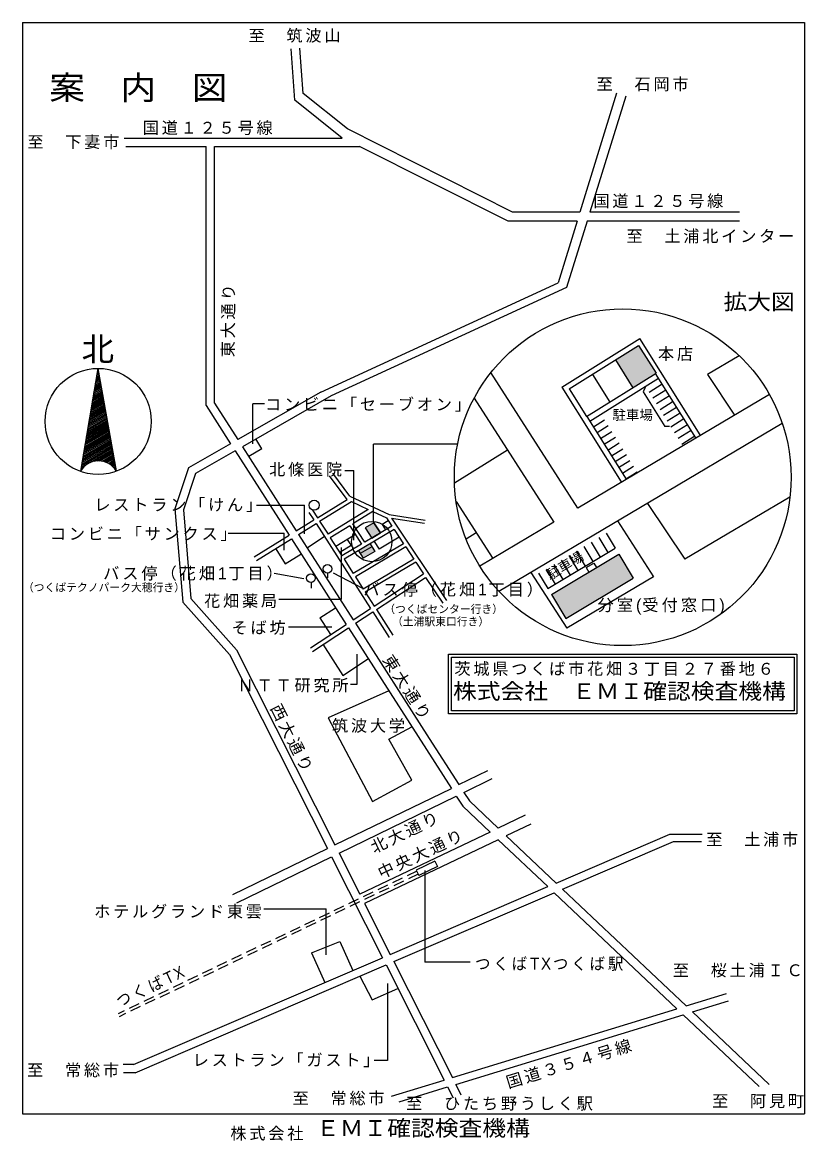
# Model space of a CAD drawing. Units: millimetres on the paper, with parts at other scales. Extents: x -967 to 57103, y -802 to 50048.
# Drawn here: x -91.7 to 53.1, y -104 to 103 of the extents above; entities that cross this region are included whole.
import ezdxf
from ezdxf.enums import TextEntityAlignment as Align

# ---------------------------------------------------------------- set-up
doc = ezdxf.new("R2010")
doc.units = ezdxf.units.MM
doc.linetypes.add('DASHED2', pattern=[3, 2, -1])
for name, color, linetype in [('0-0', 3, 'Continuous'), ('0-1', 3, 'Continuous'), ('1-0', 7, 'Continuous')]:
    doc.layers.add(name, color=color, linetype=linetype)
doc.styles.add('HG丸ｺﾞｼｯｸM-PRO', font='')
doc.styles.add('ＭＳ ゴシック', font='')
doc.styles.get('HG丸ｺﾞｼｯｸM-PRO').set_extended_font_data('HG丸ｺﾞｼｯｸM-PRO')
doc.styles.get('ＭＳ ゴシック').set_extended_font_data('MS Gothic')

msp = doc.modelspace()

# ---------------------------------------------------------------- linework, layer by layer
at = {"layer": '0-0'}
for p, q in [((-72.832, 81.596), (-32.475, 81.596)), ((-72.508, 80.041), (-57.68, 80.041)), ((-56.12, 80.041), (-29.256, 80.041)), ((-36.435, 34.562), (-51.801, 25.749)), ((-34.502, 33.878), (-50.961, 24.438)), ((-57.68, 32.041), (-53.152, 24.975)), ((-56.12, 32.489), (-51.801, 25.749)), ((-53.152, 24.975), (-60.921, 20.519)), ((-26.715, 10.575), (-26.715, 24.925)), ((-11.106, 24.925), (-26.715, 24.925)), ((-52.312, 23.664), (-59.633, 19.465)), ((-52.312, 23.664), (-42.305, 8.048)), ((-47.327, 24.026), (-49.791, 22.612)), ((-60.921, 20.519), (-63.441, 12.957)), ((-31.063, 15.302), (-34.189, 19.536)), ((-31.063, 15.302), (-23.768, 11.857)), ((-63.441, 12.957), (-62.001, -4.327)), ((-37.979, 12.687), (-37.075, 11.281)), ((-27.658, 12.834), (-35.108, 8.222)), ((-26.82, 12.439), (-30.488, 10.168)), ((-26.82, 12.439), (-24.295, 11.246)), ((-38.633, 12.266), (-37.736, 10.872)), ((-36.654, 10.627), (-35.108, 8.222)), ((-26.617, 10.361), (-25.407, 8.478)), ((-23.955, 10.736), (-25.104, 10.055)), ((-24.295, 11.246), (-23.287, 9.734)), ((-23.336, 11.21), (-13.162, -4.051)), ((-40.563, 8.211), (-37.316, 10.218)), ((-37.316, 10.218), (-27.213, -5.498)), ((-31.079, 9.802), (-34.688, 7.568)), ((-22.855, 9.086), (-32.13, 3.59)), ((-23.287, 9.734), (-28.305, 6.76)), ((-25.104, 10.055), (-24.436, 9.053)), ((-22.855, 9.086), (-21.101, 6.455)), ((-48.781, 4.045), (-42.305, 8.048)), ((-40.563, 8.211), (-30.43, -7.602)), ((-34.688, 7.568), (-32.551, 4.244)), ((-28.898, 6.409), (-32.551, 4.244)), ((-21.101, 6.455), (-30.422, 0.932)), ((-20.712, 5.871), (-30.043, 0.342)), ((-26.997, 5.929), (-29.134, 4.663)), ((-26.438, 5.06), (-28.576, 3.794)), ((-32.13, 3.59), (-30.422, 0.932)), ((-18.829, 3.047), (-28.208, -2.511)), ((-18.829, 3.047), (-17.407, 0.914)), ((-30.043, 0.342), (-28.577, -1.938)), ((-26.146, -5.729), (-17.029, 0.231)), ((-17.029, 0.231), (-13.87, -4.507)), ((-60.494, -3.681), (-52.062, -13.167)), ((-62.001, -4.327), (-53.359, -14.049)), ((-36.593, -7.267), (-33.731, -5.396)), ((-30.43, -7.602), (-27.213, -5.498)), ((-26.146, -5.729), (-23.112, -10.448)), ((-30.011, -8.257), (-16.352, -29.573)), ((-38.371, -12.794), (-31.732, -8.453)), ((-37.962, -13.456), (-31.313, -9.108)), ((-31.313, -9.108), (-12.274, -38.82)), ((-53.359, -14.049), (-35.229, -49.979)), ((-52.062, -13.167), (-33.83, -49.299)), ((-16.352, -29.573), (-10.865, -38.135)), ((-11.356, -40.253), (-10.15, -42.135)), ((-9.947, -39.568), (-8.943, -41.136)), ((-3.598, -46.194), (-8.943, -41.136)), ((-5.102, -46.912), (-10.15, -42.135)), ((7.136, -56.353), (-2.103, -47.609)), ((5.58, -57.022), (-3.607, -48.327)), ((-34.468, -51.488), (-25.038, -70.177)), ((-33.069, -50.808), (-29.225, -58.425)), ((31.188, -79.117), (8.32, -57.473)), ((29.479, -79.641), (6.764, -58.142)), ((-28.36, -60.141), (-23.606, -69.562)), ((-24.362, -71.515), (-13.598, -92.848)), ((-22.931, -70.9), (-12.09, -92.385)), ((44.685, -94.032), (30.636, -80.735)), ((46.57, -93.675), (32.344, -80.211)), ((-12.965, -94.103), (-11.947, -96.119)), ((-11.456, -93.64), (-10.486, -95.563))]:
    msp.add_line(p, q, dxfattribs=at)
at = {"layer": '0-0', "color": 4}
for p, q in [((-77.712, 38.95), (-80.927, 19.913)), ((-78.037, 37.025), (-77.429, 37.376)), ((-77.986, 37.323), (-77.473, 37.62)), ((-77.936, 37.622), (-77.517, 37.864)), ((-77.886, 37.92), (-77.56, 38.108)), ((-77.835, 38.219), (-77.604, 38.352)), ((-77.785, 38.517), (-77.648, 38.596)), ((-77.734, 38.816), (-77.692, 38.84)), ((-77.712, 38.95), (-74.298, 19.948)), ((-78.44, 34.637), (-77.078, 35.423)), ((-78.39, 34.935), (-77.122, 35.667)), ((-78.339, 35.234), (-77.166, 35.911)), ((-78.289, 35.532), (-77.21, 36.155)), ((-78.238, 35.831), (-77.254, 36.399)), ((-78.188, 36.129), (-77.297, 36.644)), ((-78.138, 36.428), (-77.341, 36.888)), ((-78.087, 36.726), (-77.385, 37.132)), ((-78.894, 31.951), (-76.683, 33.227)), ((-78.843, 32.249), (-76.727, 33.471)), ((-78.793, 32.548), (-76.771, 33.715)), ((-78.742, 32.846), (-76.815, 33.959)), ((-78.692, 33.145), (-76.859, 34.203)), ((-78.642, 33.443), (-76.903, 34.447)), ((-78.591, 33.742), (-76.947, 34.691)), ((-78.541, 34.04), (-76.99, 34.935)), ((-78.49, 34.338), (-77.034, 35.179)), ((-79.297, 29.563), (-76.333, 31.274)), ((-79.247, 29.861), (-76.377, 31.518)), ((-79.196, 30.16), (-76.42, 31.762)), ((-79.146, 30.458), (-76.464, 32.006)), ((-79.095, 30.757), (-76.508, 32.251)), ((-79.045, 31.055), (-76.552, 32.495)), ((-78.994, 31.354), (-76.596, 32.739)), ((-78.944, 31.652), (-76.64, 32.983)), ((-79.751, 26.877), (-75.938, 29.078)), ((-79.7, 27.175), (-75.982, 29.322)), ((-79.65, 27.474), (-76.026, 29.566)), ((-79.599, 27.772), (-76.07, 29.81)), ((-79.549, 28.071), (-76.113, 30.054)), ((-79.499, 28.369), (-76.157, 30.298)), ((-79.448, 28.668), (-76.201, 30.542)), ((-79.398, 28.966), (-76.245, 30.786)), ((-79.347, 29.264), (-76.289, 31.03)), ((-80.154, 24.489), (-75.587, 27.125)), ((-80.103, 24.787), (-75.631, 27.369)), ((-80.053, 25.086), (-75.675, 27.614)), ((-80.003, 25.384), (-75.719, 27.858)), ((-79.952, 25.683), (-75.763, 28.102)), ((-79.902, 25.981), (-75.806, 28.346)), ((-79.851, 26.28), (-75.85, 28.59)), ((-79.801, 26.578), (-75.894, 28.834)), ((-80.607, 21.803), (-75.193, 24.929)), ((-80.557, 22.101), (-75.236, 25.173)), ((-80.507, 22.4), (-75.28, 25.417)), ((-80.456, 22.698), (-75.324, 25.661)), ((-80.406, 22.996), (-75.368, 25.905)), ((-80.355, 23.295), (-75.412, 26.149)), ((-80.305, 23.593), (-75.456, 26.393)), ((-80.255, 23.892), (-75.499, 26.637)), ((-80.204, 24.19), (-75.543, 26.881)), ((-80.809, 20.609), (-75.017, 23.953)), ((-80.759, 20.907), (-75.061, 24.197)), ((-80.708, 21.206), (-75.105, 24.441)), ((-80.658, 21.504), (-75.149, 24.685)), ((-78.377, 21.743), (-74.973, 23.709)), ((-77.781, 21.818), (-74.929, 23.465)), ((-77.325, 21.812), (-74.886, 23.221)), ((-76.94, 21.765), (-74.842, 22.976)), ((-76.603, 21.69), (-74.798, 22.732)), ((-76.3, 21.596), (-74.754, 22.488)), ((-76.026, 21.485), (-74.71, 22.244)), ((-75.774, 21.361), (-74.666, 22)), ((-75.542, 21.225), (-74.622, 21.756)), ((-75.328, 21.079), (-74.579, 21.512)), ((-75.13, 20.924), (-74.535, 21.268)), ((-74.947, 20.761), (-74.491, 21.024)), ((-74.778, 20.589), (-74.447, 20.78)), ((-80.91, 20.012), (-80.842, 20.051)), ((-80.86, 20.31), (-80.48, 20.529)), ((-74.622, 20.41), (-74.403, 20.536)), ((-74.478, 20.223), (-74.359, 20.292)), ((-74.348, 20.029), (-74.316, 20.048))]:
    msp.add_line(p, q, dxfattribs=at)
at = {"layer": '0-0'}
for points in [[(-50.961, 24.438), (-40.982, 8.866), (-37.736, 10.872)], [(-59.633, 19.465), (-61.865, 12.768), (-60.494, -3.681)], [(-37.075, 11.281), (-31.572, 14.683), (-34.814, 19.075)], [(-36.654, 10.627), (-30.734, 14.287), (-27.658, 12.834)], [(-26.617, 10.361), (-28.233, 9.403), (-27.023, 7.52)], [(-48.372, 3.383), (-41.886, 7.393), (-31.732, -8.453)], [(-20.712, 5.871), (-19.207, 3.614), (-28.577, -1.938)], [(-28.208, -2.511), (-26.562, -5.072), (-17.407, 0.914)], [(-30.011, -8.257), (-26.797, -6.155), (-23.766, -10.868)], [(-36.038, -12.135), (-32.347, -17.896), (-27.597, -14.79)]]:
    msp.add_lwpolyline(points, dxfattribs=at)
at = {"layer": '0-0', "color": 4}
msp.add_circle((-77.66, 29.127), 9.823, dxfattribs=at)
msp.add_arc((-77.602, 17.972), 3.85, 30.87576, 149.72435, dxfattribs=at)
at = {"layer": '0-1', "color": 5}
for p, q in [((-91.689, 103.012), (53.13, 103.012)), ((-91.689, 103.012), (-91.689, -99.098)), ((53.13, 103.012), (53.13, -99.098)), ((-91.689, -99.098), (53.13, -99.098))]:
    msp.add_line(p, q, dxfattribs=at)
at = {"layer": '0-1'}
for p, q in [((-41.225, 88.596), (-41.956, 98.094)), ((-39.692, 89.854), (-40.336, 98.219)), ((-31.513, 83.311), (-39.692, 89.854)), ((18.331, 89.88), (11.532, 67.896)), ((20.025, 89.356), (13.388, 67.896)), ((-32.475, 81.596), (-41.225, 88.596)), ((-0.923, 67.896), (-31.513, 83.311)), ((-1.772, 66.191), (-29.256, 80.041)), ((11.532, 67.896), (-0.923, 67.896)), ((41.091, 67.896), (13.388, 67.896)), ((11.004, 66.191), (-1.772, 66.191)), ((11.004, 66.191), (7.473, 54.771)), ((12.86, 66.191), (9.069, 53.932)), ((41.091, 66.191), (12.86, 66.191)), ((9.069, 53.932), (-34.502, 33.878)), ((41.033, 41.281), (35.137, 37.787)), ((11.134, 13.077), (-4.949, 38.176)), ((35.137, 37.787), (40.148, 30.27)), ((-8.076, 33.403), (6.686, 10.441)), ((46.607, 34.098), (11.134, 13.077)), ((48.997, 28.735), (-3.461, -2.351)), ((-1.891, 23.782), (-11.699, 17.71)), ((-32.008, 20.041), (-30.341, 20.041)), ((-30.341, 7.121), (-30.341, 20.041)), ((50.414, 15.127), (30.952, 3.594)), ((-11.392, 14.287), (-4.615, 3.745)), ((24.047, 13.95), (30.952, 3.594)), ((-23.768, 11.857), (-17.132, 10.841)), ((-23.336, 11.21), (-17.219, 10.272)), ((6.686, 10.441), (-7.017, 2.321)), ((18.462, 10.701), (25.132, 0.324)), ((-31.079, 9.802), (-28.898, 6.409)), ((-28.305, 6.76), (-30.488, 10.168)), ((-7.651, 8.468), (-9.528, 7.305)), ((-30.041, 8.188), (-33.65, 5.954)), ((-31.53, 7.266), (-30.405, 5.516)), ((-27.328, 6.444), (-26.438, 5.06)), ((-26.583, 6.877), (-25.662, 5.496)), ((-21.935, 7.705), (-25.662, 5.496)), ((-44.793, 5.53), (-43.025, 2.77)), ((-43.025, 2.77), (-40.133, 4.558)), ((-30.809, 6.146), (-32.93, 4.833)), ((-29.472, 5.189), (-28.576, 3.794)), ((2.461, 1.158), (9.103, -9.174)), ((25.132, 0.324), (9.103, -9.174)), ((-32.672, -3.855), (-44.233, -3.855)), ((-36.593, -7.267), (-34.639, -10.316)), ((-23.846, -20.761), (-35.103, -25.764)), ((-23.852, -29.717), (-19.58, -27.417)), ((-10.865, -38.135), (-5.521, -35.537)), ((-9.947, -39.568), (-4.716, -37.025)), ((-33.83, -49.299), (-12.274, -38.82)), ((-33.069, -50.808), (-11.356, -40.253)), ((1.406, -43.806), (-3.598, -46.194)), ((2.425, -45.448), (-2.103, -47.609)), ((-5.102, -46.912), (-29.225, -58.425)), ((7.136, -56.353), (28.153, -47.323)), ((28.153, -47.323), (34.171, -47.323)), ((-3.607, -48.327), (-28.36, -60.141)), ((8.32, -57.473), (28.828, -48.662)), ((28.828, -48.662), (34.04, -48.662)), ((-52.751, -58.496), (-35.229, -49.979)), ((-52.014, -60.017), (-34.468, -51.488)), ((-23.606, -69.562), (5.58, -57.022)), ((-22.931, -70.9), (6.764, -58.142)), ((-38.144, -69.247), (-32.943, -67.167)), ((-71.095, -89.965), (-25.038, -70.177)), ((-38.144, -69.247), (-35.67, -74.745)), ((-70.792, -91.464), (-24.362, -71.515)), ((31.188, -79.117), (38.647, -76.83)), ((32.344, -80.211), (39.053, -78.154)), ((-12.09, -92.385), (29.479, -79.641)), ((-11.456, -93.64), (30.636, -80.735)), ((-71.095, -89.965), (-73.004, -89.965)), ((-70.792, -91.464), (-72.961, -91.464)), ((-23.331, -95.832), (-13.598, -92.848)), ((-21.941, -96.855), (-12.965, -94.103))]:
    msp.add_line(p, q, dxfattribs=at)
at = {"layer": '0-1', "color": 7}
msp.add_lwpolyline([(-28.233, 9.403), (-27.023, 7.52), (-25.407, 8.478), (-26.617, 10.361)], close=True, dxfattribs=at)
at = {"layer": '0-1'}
msp.add_lwpolyline([(-35.103, -25.764), (-26.893, -41.272), (-19.595, -37.319), (-23.852, -29.717)], dxfattribs=at)
for centre, radius in [((19.456, 18.782), 31.173), ((-37.674, 13.595), 0.932), ((-27.001, 6.882), 3.735)]:
    msp.add_circle(centre, radius, dxfattribs=at)
at = {"layer": '0-1', "color": 1}
for points in [[(-25.407, 8.478), (-26.617, 10.361), (-27.023, 7.52), (-28.233, 9.403)], [(-29.461, 5.171), (-28.57, 3.797), (-27.328, 6.444), (-26.438, 5.06)]]:
    msp.add_solid(points, dxfattribs=at)
at = {"layer": '1-0', "color": 3}
for p, q in [((-57.68, 32.041), (-57.68, 80.041)), ((-56.12, 32.489), (-56.12, 80.041)), ((-36.435, 34.562), (7.473, 54.771)), ((-46.871, 32.359), (-49.016, 32.359)), ((-49.016, 24.959), (-49.016, 32.359)), ((-47.327, 24.026), (-48.453, 25.877)), ((-48.362, 13.594), (-39.461, 13.594)), ((-39.461, 8.314), (-39.461, 13.594)), ((-53.592, 8.414), (-43.233, 8.414)), ((-43.233, 5.297), (-43.233, 8.414)), ((-35.757, 7.793), (-38.943, 5.684)), ((-32.672, 5.799), (-32.672, -3.855)), ((-45.065, 1.042), (-39.584, 0.045)), ((-28.682, -1.823), (-34.102, 1.042)), ((-42.428, -8.935), (-34.382, -8.935)), ((-29.729, -19.548), (-29.729, -13.953)), ((-12.772, -25.014), (-12.772, -13.989)), ((-12.772, -13.989), (51.711, -13.989)), ((-30.94, -19.548), (-29.729, -19.548)), ((-15.338, -52.317), (-18.773, -53.957)), ((-18.773, -53.957), (-18.294, -54.959)), ((-17.188, -54.023), (-17.188, -71.031)), ((-47.009, -61.148), (-35.46, -61.148)), ((-35.46, -69.652), (-35.46, -61.148)), ((-32.943, -67.167), (-30.532, -72.537)), ((-8.799, -71.031), (-17.188, -71.031)), ((-24.083, -74.939), (-24.083, -89.189)), ((-24.083, -89.189), (-26.554, -89.189))]:
    msp.add_line(p, q, dxfattribs=at)
at = {"layer": '1-0', "color": 2}
for p, q in [((8.203, 35.457), (22.646, 44.482)), ((33.814, 26.61), (22.646, 44.482)), ((9.542, 35.148), (22.402, 43.183)), ((22.402, 43.183), (25.616, 38.039)), ((18.115, 40.505), (21.329, 35.361)), ((13.829, 37.826), (17.043, 32.683)), ((8.203, 35.457), (19.17, 17.906)), ((8.916, -7.381), (21.414, 0.128)), ((6.246, -2.938), (8.916, -7.381)), ((-12.238, -24.479), (-12.238, -14.524))]:
    msp.add_line(p, q, dxfattribs=at)
at = {"layer": '1-0'}
for p, q in [((32.99, 26.095), (25.551, 37.999)), ((13.356, 29.187), (26.087, 37.142)), ((24.352, 34.568), (26.757, 36.07)), ((25.022, 33.496), (27.426, 34.999)), ((25.692, 32.425), (28.096, 33.927)), ((26.361, 31.353), (28.765, 32.856)), ((27.031, 30.282), (29.435, 31.784)), ((12.821, 30.044), (20.072, 18.44)), ((14.026, 28.115), (16.105, 29.414)), ((27.7, 29.21), (30.105, 30.712)), ((28.37, 28.138), (30.774, 29.641)), ((14.696, 27.044), (16.775, 28.343)), ((15.365, 25.972), (17.444, 27.271)), ((28.088, 28.17), (27.276, 28.196)), ((29.04, 27.067), (31.444, 28.569)), ((29.709, 25.995), (32.113, 27.498)), ((16.035, 24.901), (18.114, 26.2)), ((16.705, 23.829), (18.783, 25.128)), ((30.379, 24.924), (32.783, 26.426)), ((17.374, 22.757), (19.453, 24.057)), ((18.044, 21.686), (20.123, 22.985)), ((18.649, 20.574), (20.792, 21.913)), ((19.383, 19.543), (21.462, 20.842)), ((16.407, 8.46), (18.076, 5.682)), ((13.63, 6.791), (15.299, 4.014)), ((15.019, 7.625), (16.688, 4.848)), ((5.579, -1.827), (18.076, 5.682)), ((9.464, 4.288), (11.133, 1.51)), ((10.853, 5.122), (12.522, 2.345)), ((12.242, 5.956), (13.91, 3.179)), ((6.687, 2.619), (8.356, -0.158)), ((8.076, 3.453), (9.745, 0.676)), ((12.689, 2.067), (14.077, 2.901)), ((14.077, 2.901), (14.578, 2.068)), ((-35.212, 1.051), (-35.212, 0.152)), ((3.852, 1.047), (5.579, -1.827)), ((3.91, 0.95), (3.959, 0.869)), ((5.299, 1.785), (6.967, -0.993)), ((12.689, 2.067), (13.189, 1.234)), ((-38.226, -0.709), (-38.226, -1.739))]:
    msp.add_line(p, q, dxfattribs=at)
at = {"layer": '1-0', "color": 3, "linetype": 'DASHED2'}
for p, q in [((-18.674, -54.165), (-73.976, -80.559)), ((-18.424, -54.688), (-73.769, -81.102))]:
    msp.add_line(p, q, dxfattribs=at)
at = {"layer": '1-0', "color": 2}
for points in [[(9.542, 35.148), (12.757, 30.004), (25.616, 38.039)], [(6.246, -2.938), (18.744, 4.571), (21.414, 0.128)], [(-12.238, -14.524), (51.176, -14.524), (51.176, -24.479), (-12.238, -24.479)]]:
    msp.add_lwpolyline(points, dxfattribs=at)
at = {"layer": '1-0'}
for points in [[(23.627, 35.379), (23.266, 34.615), (27.276, 28.196)], [(20.053, 18.471), (21.237, 19.211), (22.131, 19.77)]]:
    msp.add_lwpolyline(points, dxfattribs=at)
at = {"layer": '1-0', "color": 3}
for points in [[(51.711, -13.989), (51.711, -25.014), (-12.772, -25.014)], [(-15.338, -52.317), (-14.86, -53.32), (-18.294, -54.959)], [(-29.229, -73.606), (-26.913, -78), (-22.17, -75.86)]]:
    msp.add_lwpolyline(points, dxfattribs=at)
at = {"layer": '1-0'}
for centre, radius in [((-35.193, 1.837), 0.782), ((-38.264, 0.096), 0.8)]:
    msp.add_circle(centre, radius, dxfattribs=at)
at = {"layer": '1-0', "color": 1}
for points in [[(22.402, 43.183), (18.115, 40.505), (25.616, 38.039), (21.329, 35.361)], [(6.246, -2.938), (8.916, -7.381), (18.744, 4.571), (21.414, 0.128)]]:
    msp.add_solid(points, dxfattribs=at)

# ---------------------------------------------------------------- texts
at = {"layer": '0-0', "style": 'HG丸ｺﾞｼｯｸM-PRO', "width": 1.1}
msp.add_text('案\u3000内\u3000図', height=4.399, dxfattribs=at).set_placement((-86.712, 87.397), align=Align.BOTTOM_LEFT)
at = {"layer": '0-0', "color": 7, "style": 'HG丸ｺﾞｼｯｸM-PRO', "width": 1.1}
for s, p in [('拡大図', (38.111, 48.939)), ('株式会社\u3000ＥＭＩ確認検査機構', (-11.961, -23.177))]:
    msp.add_text(s, height=2.933, dxfattribs=at).set_placement(p, align=Align.BOTTOM_LEFT)
at = {"layer": '0-0', "style": 'HG丸ｺﾞｼｯｸM-PRO'}
msp.add_text('北', height=4.399, dxfattribs=at).set_placement((-80.713, 38.984), align=Align.BOTTOM_LEFT)
at = {"layer": '0-0', "color": 4, "style": 'ＭＳ ゴシック'}
msp.add_text('駐車場', height=1.833, dxfattribs=at).set_placement((17.546, 28.858), align=Align.BOTTOM_LEFT)
msp.add_text('駐車場', height=1.833, rotation=31, dxfattribs=at).set_placement((6.297, -0.738), align=Align.BOTTOM_LEFT)
at = {"layer": '0-0', "color": 7, "char_height": 2.199, "attachment_point": 7, "style": 'HG丸ｺﾞｼｯｸM-PRO'}
for s, insert in [('\\T1.17;国道１２５号線', (-69.405, 82.149)), ('\\T1.17;至\u3000下妻市', (-90.777, 79.529)), ('\\T1.17;至\u3000土浦北インター', (20.143, 62.098)), ('\\T1.17;コンビニ「セーブオン」', (-46.758, 30.928)), ('\\T1.17;レストラン「けん」', (-78.363, 12.343)), ('\\T1.17;コンビニ「サンクス」', (-86.603, 6.972)), ('\\T1.17;そば坊', (-52.964, -10.406)), ('\\T1.17;茨城県つくば市花畑３丁目２７番地６', (-11.715, -18.028)), ('\\T1.17;ＮＴＴ研究所', (-51.847, -21.08)), ('\\T1.17;至\u3000土浦市', (34.917, -49.629)), ('\\T1.17;至\u3000桜土浦ＩＣ', (28.721, -73.85)), ('\\T1.17;レストラン「ガスト」', (-60.164, -90.467)), ('\\T1.17;至\u3000常総市', (-90.823, -92.329)), ('\\T1.17;至\u3000常総市', (-41.669, -97.542)), ('\\T1.17;至\u3000ひたち野うしく駅', (-20.645, -98.507)), ('\\T1.17;至\u3000阿見町', (35.998, -98.047))]:
    msp.add_mtext(s, dxfattribs=dict(at, insert=insert))
for s, insert, rotation in [('\\T1.17;東大通り', (-52.321, 40.979), 89.384), ('\\T1.17;東大通り', (-25.283, -15.125), 302.651), ('\\T1.17;西大通り', (-46.051, -24.021), 296.775), ('\\T1.17;国道３５４号線', (-1.659, -94.625), 17.045)]:
    msp.add_mtext(s, dxfattribs=dict(at, insert=insert, rotation=rotation))
at = {"layer": '0-1', "color": 7, "style": 'HG丸ｺﾞｼｯｸM-PRO', "width": 1.1}
msp.add_text('ＥＭＩ確認検査機構', height=2.933, dxfattribs=at).set_placement((-37.344, -104.073), align=Align.BOTTOM_LEFT)
at = {"layer": '0-1', "color": 7, "char_height": 2.199, "attachment_point": 7, "style": 'HG丸ｺﾞｼｯｸM-PRO'}
for s, insert in [('\\T1.17;至\u3000筑波山', (-49.827, 99.231)), ('\\T1.17;至\u3000石岡市', (14.605, 90.241)), ('\\T1.17;国道１２５号線', (14.027, 68.602)), ('\\T1.17;本店', (25.978, 40.326)), ('\\T1.17;北條医院', (-46.013, 18.888)), ('\\T1.17;花畑薬局', (-58.054, -5.44)), ('\\T1.19;分室(受付窓口)', (14.778, -6.636)), ('\\T1.17;筑波大学', (-34.38, -28.543)), ('\\T1.17;ホテルグランド東雲', (-78.403, -62.967)), ('\\T1.17;株式会社', (-53.188, -104.049))]:
    msp.add_mtext(s, dxfattribs=dict(at, insert=insert))
for s, insert, rotation in [('\\T1.17;北大通り', (-26.436, -51.123), 25.925), ('\\T1.17;中央大通り', (-25.141, -55.839), 25.514)]:
    msp.add_mtext(s, dxfattribs=dict(at, insert=insert, rotation=rotation))
at = {"layer": '1-0', "color": 4, "style": 'HG丸ｺﾞｼｯｸM-PRO'}
for s, p in [('（つくばテクノパーク大穂行き）', (-91.582, -2.793)), ('（つくばセンター行き）', (-24.695, -6.807)), ('（土浦駅東口行き）', (-23.263, -9.112))]:
    msp.add_text(s, height=1.466, dxfattribs=at).set_placement(p, align=Align.BOTTOM_LEFT)
at = {"layer": '1-0', "char_height": 2.199, "attachment_point": 7, "style": 'HG丸ｺﾞｼｯｸM-PRO'}
for s, insert in [('\\T1.18;バス停（花畑1丁目）', (-76.727, -0.391)), ('\\T1.18;バス停（花畑1丁目）', (-28.557, -3.381)), ('\\T1.19;\\W0.95;つくばTXつくば駅', (-7.878, -72.629))]:
    msp.add_mtext(s, dxfattribs=dict(at, insert=insert))
at = {"layer": '1-0', "insert": (-73.579, -79.579), "char_height": 2.199, "attachment_point": 7, "rotation": 25.514, "style": 'HG丸ｺﾞｼｯｸM-PRO'}
msp.add_mtext('\\T1.21;\\W0.9;つくばTX', dxfattribs=at)

doc.saveas('drawing.dxf')
